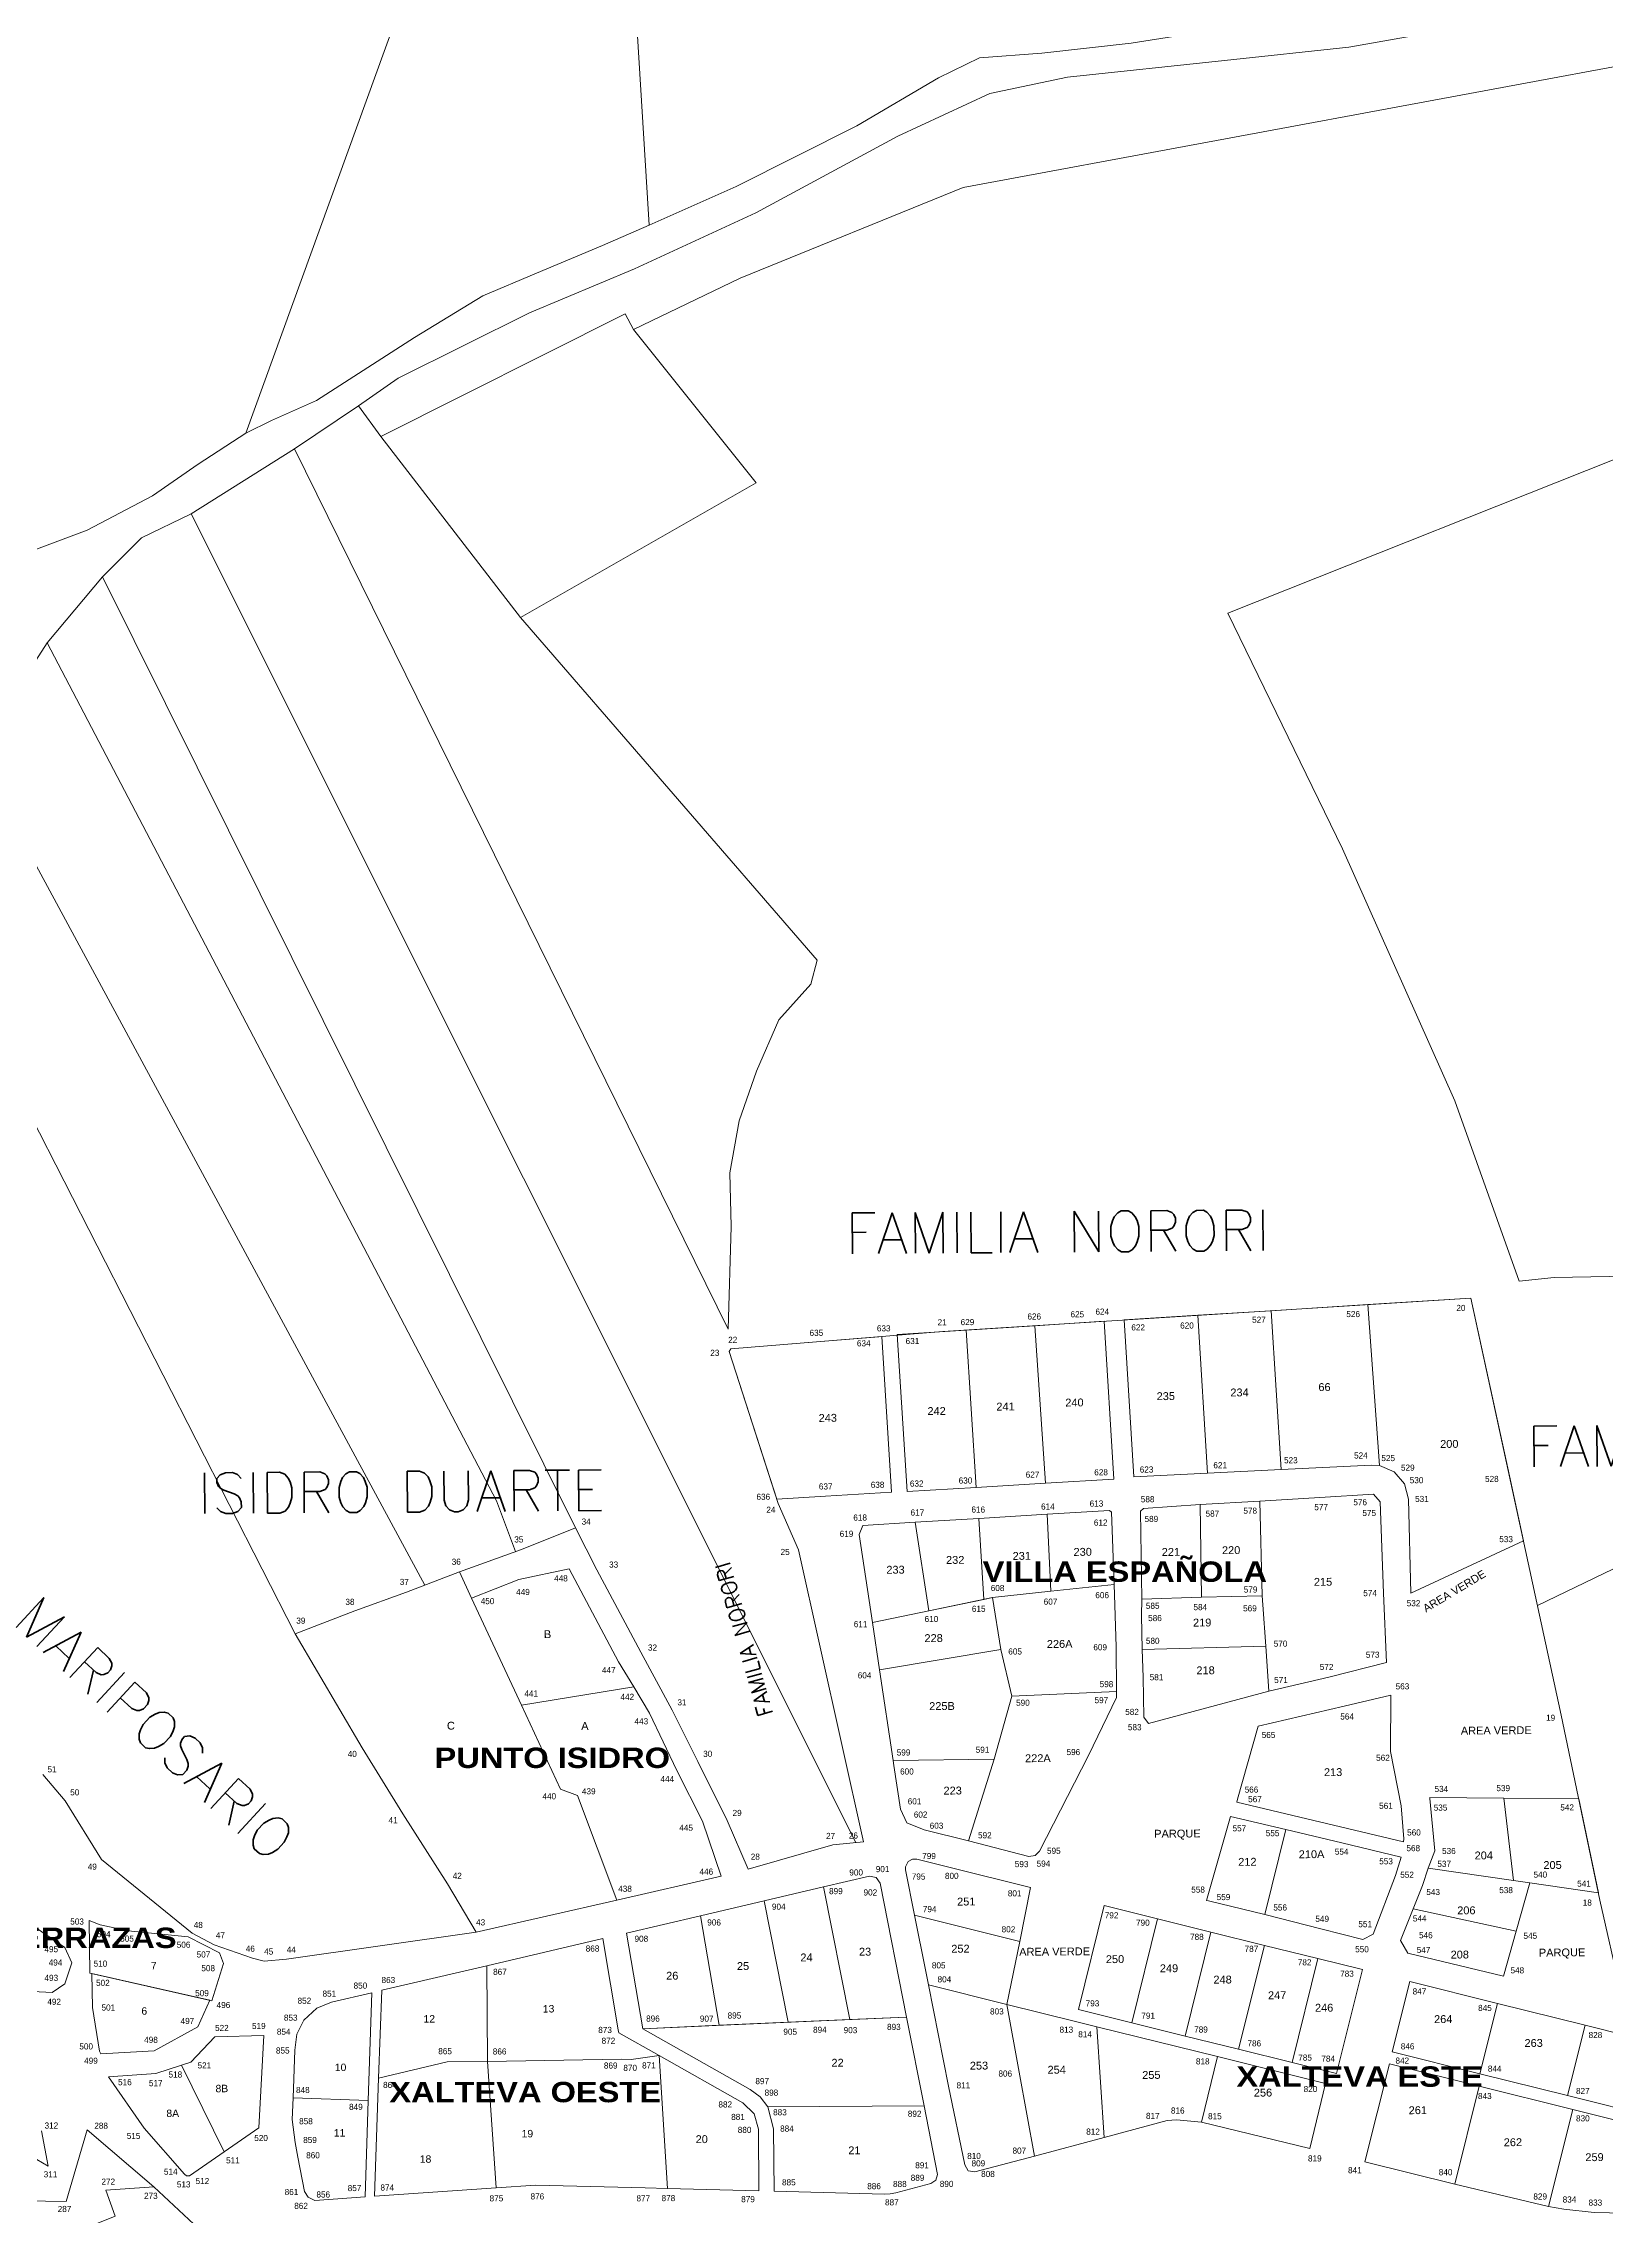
# Model space of a CAD drawing. Header units: millimetres. Extents: x 1956 to 636788, y 2654 to 1331964.
# Drawn here: x 634664 to 635175, y 1330289 to 1331000 of the extents above; entities that cross this region are included whole.
import ezdxf
from ezdxf.enums import TextEntityAlignment as Align

# ---------------------------------------------------------------- set-up
doc = ezdxf.new("R2010")
doc.units = ezdxf.units.MM
for name, color, linetype in [('2', 7, 'Continuous'), ('3', 7, 'Continuous'), ('textos_terrenos colindantes', 4, 'Continuous')]:
    doc.layers.add(name, color=color, linetype=linetype)
doc.layers.add('24. numeros lotes', color=10, linetype='Continuous', lineweight=0)
doc.layers.add('Pol-Lotes', color=7, linetype='Continuous', lineweight=20)
doc.layers.add('Rotulación Grande', color=7, linetype='Continuous', lineweight=13, transparency=0.45)
doc.styles.add('ARIAL', font='arial.ttf', dxfattribs={"width": 0.8, "height": 0.039688})
doc.styles.add('Grande', font='ariblk.ttf', dxfattribs={"height": 5})
doc.styles.get("Standard").update_dxf_attribs({"font": 'TCCM____.TTF'})
doc.styles.add('style1', font='romans.shx')

msp = doc.modelspace()

# ---------------------------------------------------------------- linework, layer by layer
at = {"color": 1, "lineweight": 0}
for points in [[(635179.318, 1330362.416), (635172.476, 1330392.736), (635159.864, 1330453.187), (635130.286, 1330589.609), (634957.665, 1330578.689), (634888.314, 1330572.991), (634887.834, 1330572.165), (634903.813, 1330522.49), (634910.459, 1330507.299), (634931.712, 1330411.777), (634921.667, 1330410.85), (634894.001, 1330402.905), (634887.101, 1330418.817), (634877.514, 1330438.092), (634869.115, 1330454.906), (634858.896, 1330473.812), (634844.591, 1330500.749), (634837.566, 1330514.466), (634819.867, 1330507.403), (634799.632, 1330500.074), (634782.267, 1330493.398), (634765.472, 1330487.363), (634745.86, 1330479.862), (634767.791, 1330442.589), (634781.126, 1330420.976), (634795.705, 1330398.038), (634805.092, 1330382.314), (634743.043, 1330373.449), (634735.813, 1330372.792), (634731.955, 1330373.723), (634719.418, 1330378.176), (634712.204, 1330381.918), (634682.574, 1330406.012), (634670.745, 1330425.232), (634663.388, 1330433.873)], [(634650.283, 1330314.444), (634665.144, 1330305.815), (634663.009, 1330317.31)]]:
    msp.add_lwpolyline(points, dxfattribs=at)
for points in [[(635142.926, 1330531.494), (635130.286, 1330589.609), (635096.557, 1330587.475), (635100.375, 1330534.849), (635105.166, 1330532.805), (635108.564, 1330528.858), (635109.872, 1330523.816), (635110.649, 1330493.17), (635147.503, 1330510.196)], [(635010.386, 1330582.024), (635002.208, 1330581.504), (634987.782, 1330580.567), (634991.203, 1330529.034), (635013.588, 1330530.34)], [(635040.995, 1330583.961), (635016.926, 1330582.438), (635020.099, 1330531.122), (635044.187, 1330532.327)], [(635065.016, 1330585.48), (635040.995, 1330583.961), (635044.187, 1330532.327), (635068.323, 1330533.535)], [(635068.323, 1330533.535), (635097.801, 1330535.01), (635100.375, 1330534.849), (635096.557, 1330587.475), (635065.016, 1330585.48)], [(634937.675, 1330577.075), (634936.739, 1330576.97), (634916.312, 1330575.291), (634888.314, 1330572.991), (634887.834, 1330572.165), (634903.343, 1330523.906), (634919.28, 1330524.836), (634940.926, 1330526.099)], [(634965.262, 1330579.105), (634942.712, 1330577.641), (634945.98, 1330526.394), (634968.539, 1330527.711), (634968.539, 1330527.711)], [(634987.782, 1330580.567), (634965.262, 1330579.105), (634968.539, 1330527.711), (634991.203, 1330529.034), (634991.203, 1330529.034)], [(635062.331, 1330489.346), (635063.25, 1330475.744), (635064.249, 1330461.027), (635083.814, 1330465.706), (635102.675, 1330470.461), (635101.771, 1330493.145), (635100.629, 1330522.93), (635098.467, 1330525.526), (635080.93, 1330524.439), (635061.248, 1330523.195), (635062.034, 1330492.272)], [(634971.078, 1330491.073), (634973.858, 1330491.647), (634992.927, 1330493.733), (634991.739, 1330518.899), (634969.47, 1330517.537)], [(635012.81, 1330519.574), (635012.097, 1330520.137), (634991.739, 1330518.899), (634992.927, 1330493.733), (635013.636, 1330495.999)], [(635022.666, 1330491.126), (635042.206, 1330491.832), (635041.802, 1330522.085), (635023.235, 1330520.814), (635022.328, 1330519.938)], [(635042.206, 1330491.832), (635062.034, 1330492.272), (635061.248, 1330523.195), (635041.802, 1330522.085)], [(634934.646, 1330483.547), (634953.049, 1330487.349), (634948.624, 1330516.279), (634931.505, 1330515.239), (634930.342, 1330512.288), (634934.646, 1330483.547)], [(634953.049, 1330487.349), (634971.078, 1330491.073), (634969.47, 1330517.537), (634948.624, 1330516.279)], [(634799.632, 1330500.074), (634782.267, 1330493.398), (634765.472, 1330487.363), (634745.86, 1330479.862), (634767.791, 1330442.589), (634781.126, 1330420.976), (634795.705, 1330398.038), (634805.092, 1330382.314), (634851.095, 1330392.783), (634838.262, 1330426.924), (634832.688, 1330429.067), (634819.895, 1330456.547), (634803.612, 1330491.523)], [(634819.895, 1330456.547), (634856.591, 1330462.47), (634851.661, 1330470.711), (634835.52, 1330501.025), (634819.083, 1330497.627), (634803.612, 1330491.523)], [(634973.858, 1330491.647), (634953.049, 1330487.349), (634934.646, 1330483.547), (634936.969, 1330468.046), (634976.586, 1330474.688)], [(635013.636, 1330495.999), (634992.927, 1330493.733), (634973.858, 1330491.647), (634976.586, 1330474.688), (634980.25, 1330459.395), (635014.437, 1330460.996), (635014.358, 1330475.619)], [(635062.331, 1330489.346), (635062.034, 1330492.272), (635042.206, 1330491.832), (635022.666, 1330491.126), (635022.595, 1330485.861), (635022.869, 1330474.748), (635063.25, 1330475.744)], [(635063.25, 1330475.744), (635022.869, 1330474.748), (635023.125, 1330465.665), (635023.361, 1330452.583), (635024.927, 1330450.548), (635064.249, 1330461.027)], [(634936.969, 1330468.046), (634941.416, 1330438.378), (634974.433, 1330438.879), (634980.25, 1330459.395), (634976.586, 1330474.688)], [(634851.095, 1330392.783), (634838.262, 1330426.924), (634832.688, 1330429.067), (634819.895, 1330456.547), (634856.591, 1330462.47), (634861.732, 1330453.876), (634870.681, 1330435.139), (634879.094, 1330418.539), (634885.223, 1330400.55)], [(634980.25, 1330459.395), (634974.433, 1330438.879), (634966.042, 1330412.098), (634985.788, 1330407.071), (634987.833, 1330407.328), (634989.263, 1330408.758), (635005.328, 1330440.037), (635014.482, 1330458.979), (635014.437, 1330460.996)], [(635108.409, 1330412.744), (635107.481, 1330423.558), (635103.972, 1330441.308), (635104.135, 1330459.807), (635088.909, 1330456.223), (635060.808, 1330449.608), (635053.997, 1330425.735), (635053.734, 1330424.811), (635108.275, 1330411.848)], [(634974.433, 1330438.879), (634941.416, 1330438.378), (634941.685, 1330436.722), (634943.779, 1330422.535), (634945.885, 1330418.029), (634951.578, 1330415.73), (634966.042, 1330412.098)], [(635116.858, 1330426.258), (635116.92, 1330425.963), (635118.469, 1330408.893), (635116.302, 1330403.203), (635144.277, 1330399.149), (635141.119, 1330426.05)], [(635141.119, 1330426.05), (635144.277, 1330399.149), (635149.622, 1330398.36), (635171.974, 1330395.135), (635165.569, 1330425.84)], [(635069.81, 1330415.795), (635051.666, 1330420.107), (635043.818, 1330392.664), (635044.497, 1330392.496), (635062.887, 1330388.069)], [(635081.25, 1330383.316), (635095.023, 1330379.876), (635098.368, 1330381.58), (635105.663, 1330400.778), (635107.526, 1330406.831), (635088.161, 1330411.433), (635069.81, 1330415.795), (635062.887, 1330388.069)], [(634948.436, 1330387.786), (634945.499, 1330402.653), (634945.464, 1330403.598), (634946.372, 1330405.406), (634947.749, 1330406.153), (634949.164, 1330406.146), (634960.5, 1330403.335), (634986.359, 1330396.922), (634982.792, 1330379.266)], [(634918.683, 1330397.053), (634933.68, 1330400.557), (634935.889, 1330400.135), (634937.185, 1330398.296), (634945.834, 1330354.513), (634927.225, 1330353.695)], [(635116.302, 1330403.203), (635114.52, 1330397.501), (635111.467, 1330389.916), (635145.135, 1330382.571), (635149.622, 1330398.36), (635144.277, 1330399.149)], [(634648.301, 1330392.454), (634636.451, 1330372.927), (634660.182, 1330362.892), (634666.436, 1330362.501), (634670.612, 1330365.412), (634672.947, 1330372.215), (634670.588, 1330377.243)], [(634907.123, 1330352.811), (634899.299, 1330392.523), (634878.393, 1330387.638), (634884.515, 1330351.817)], [(634927.225, 1330353.695), (634918.683, 1330397.053), (634899.299, 1330392.523), (634907.123, 1330352.811)], [(635010.389, 1330390.961), (635001.964, 1330356.99), (635019.435, 1330352.657), (635027.86, 1330386.628)], [(634678.54, 1330386.058), (634682.186, 1330384.67), (634691.284, 1330382.734), (634710.924, 1330380.747), (634721.151, 1330375.55), (634722.526, 1330372.086), (634718.69, 1330359.842), (634678.816, 1330368.867)], [(634884.515, 1330351.817), (634878.393, 1330387.638), (634854.254, 1330381.997), (634859.599, 1330350.721)], [(634978.629, 1330358.656), (634952.932, 1330365.029), (634952.075, 1330369.364), (634948.436, 1330387.786), (634982.792, 1330379.266)], [(635027.86, 1330386.628), (635019.435, 1330352.657), (635036.906, 1330348.325), (635045.33, 1330382.296)], [(635111.467, 1330389.916), (635107.297, 1330379.551), (635109.713, 1330375.43), (635140.973, 1330367.927), (635145.135, 1330382.571)], [(634846.45, 1330380.173), (634808.527, 1330371.313), (634808.764, 1330339.94), (634852.5, 1330340.798), (634855.781, 1330340.672), (634864.958, 1330341.924), (634851.709, 1330349.399), (634851.543, 1330350.367)], [(635045.33, 1330382.296), (635062.801, 1330377.963), (635054.377, 1330343.992), (635036.906, 1330348.325)], [(635054.377, 1330343.992), (635062.801, 1330377.963), (635080.272, 1330373.63), (635071.847, 1330339.659)], [(634774.253, 1330363.295), (634773.106, 1330334.586), (634795.561, 1330339.921), (634808.764, 1330339.94), (634808.527, 1330371.313)], [(635080.272, 1330373.63), (635094.831, 1330370.022), (635086.406, 1330336.049), (635071.847, 1330339.659)], [(634718.026, 1330359.992), (634714.087, 1330351.377), (634699.865, 1330343.478), (634682.381, 1330342.444), (634681.935, 1330343.403), (634679.669, 1330357.605), (634679.486, 1330368.715)], [(634745.204, 1330328.093), (634769.763, 1330327.232), (634770.933, 1330362.482), (634757.751, 1330359.398), (634752.971, 1330357.389), (634748.78, 1330353.468), (634746.494, 1330348.948), (634745.751, 1330343.694)], [(634982.664, 1330336.527), (634987.67, 1330309.07), (634968.068, 1330303.894), (634965.892, 1330304.294), (634964.867, 1330306.158), (634959.468, 1330331.946), (634952.932, 1330365.029), (634978.629, 1330358.656)], [(635104.608, 1330343.13), (635110.355, 1330366.147), (635138.986, 1330358.998), (635133.239, 1330335.982)], [(635010.404, 1330315.114), (634987.67, 1330309.07), (634982.664, 1330336.527), (634978.629, 1330358.656), (635001.001, 1330353.108), (635007.99, 1330351.374)], [(635133.239, 1330335.982), (635138.986, 1330358.998), (635167.617, 1330351.848), (635161.87, 1330328.833)], [(634735.644, 1330348.53), (634734.051, 1330318.307), (634722.706, 1330310.462), (634708.753, 1330338.817), (634711.78, 1330339.82), (634719.613, 1330348.1)], [(634900.438, 1330325.125), (634951.564, 1330325.51), (634945.834, 1330354.513), (634917.896, 1330353.285), (634888.355, 1330351.986), (634859.599, 1330350.721), (634894.71, 1330330.879), (634897.971, 1330328.397)], [(635042.23, 1330320.189), (635034.095, 1330320.889), (635030.999, 1330320.696), (635010.404, 1330315.114), (635007.99, 1330351.374), (635047.45, 1330341.589)], [(635161.87, 1330328.833), (635167.617, 1330351.848), (635196.248, 1330344.699), (635190.501, 1330321.684)], [(634808.764, 1330339.94), (634811.661, 1330298.704), (634824.614, 1330299.605), (634860.376, 1330298.68), (634867.648, 1330298.492), (634864.958, 1330341.924), (634855.781, 1330340.672), (634852.5, 1330340.798)], [(634867.648, 1330298.492), (634897.491, 1330297.72), (634897.339, 1330317.89), (634895.956, 1330322.89), (634892.253, 1330326.524), (634864.958, 1330341.924)], [(635077.629, 1330311.549), (635042.23, 1330320.189), (635047.45, 1330341.589), (635082.82, 1330332.817)], [(634722.706, 1330310.462), (634711.362, 1330302.616), (634710.386, 1330302.582), (634709.717, 1330303.166), (634696.547, 1330318.235), (634684.839, 1330334.983), (634700.355, 1330336.034), (634708.753, 1330338.817)], [(634773.106, 1330334.586), (634771.867, 1330295.936), (634811.661, 1330298.704), (634808.764, 1330339.94), (634795.561, 1330339.921)], [(635125.026, 1330299.918), (635095.625, 1330307.157), (635103.639, 1330339.25), (635133.015, 1330331.915)], [(634752.36, 1330294.578), (634768.763, 1330295.719), (634769.763, 1330327.232), (634745.204, 1330328.093), (634744.954, 1330320.979), (634745.903, 1330313.48), (634746.793, 1330308.75), (634748.911, 1330297.49), (634750.17, 1330295.611)], [(635125.026, 1330299.918), (635133.015, 1330331.915), (635163.627, 1330324.272), (635155.713, 1330292.575)], [(634900.438, 1330325.125), (634902.339, 1330317.928), (634902.492, 1330297.591), (634938.545, 1330296.658), (634940.459, 1330296.744), (634942.341, 1330297.101), (634953.719, 1330300.105), (634955.354, 1330301.19), (634955.953, 1330303.028), (634951.564, 1330325.51)], [(635155.713, 1330292.575), (635163.627, 1330324.272), (635187.593, 1330318.288), (635180.619, 1330290.356), (635170.624, 1330290.669), (635160.682, 1330291.746)], [(634625.542, 1330299.034), (634610.399, 1330302.781), (634594.1, 1330305.773), (634595.881, 1330313.668), (634644.116, 1330299.56), (634657.576, 1330294.444), (634670.999, 1330294.193), (634677.906, 1330317.64), (634699.712, 1330298.981), (634684.062, 1330297.933), (634687.035, 1330289.38), (634674.602, 1330284.422), (634681.373, 1330267.38), (634687.846, 1330259.947), (634665.29, 1330265.61), (634654.744, 1330265.524), (634645.297, 1330260.607), (634643.296, 1330259.207), (634621.547, 1330267.705)], [(634681.373, 1330267.38), (634674.602, 1330284.422), (634687.035, 1330289.38), (634684.062, 1330297.933), (634699.712, 1330298.981), (634712.729, 1330286.766), (634720.259, 1330284.41), (634737.743, 1330283.664), (634739.727, 1330250.295), (634738.286, 1330249.179), (634715.371, 1330253.967), (634687.846, 1330259.947)]]:
    msp.add_lwpolyline(points, close=True, dxfattribs=at)
at = {"layer": '2', "color": 1, "lineweight": 0}
for p, q in [((634729.738, 1330872.43), (634831.404, 1331152.905)), ((634848.928, 1331147.291), (634861.666, 1330940.379)), ((634773.942, 1330871.357), (634853.759, 1330911.414)), ((634853.759, 1330911.414), (634856.548, 1330906.327)), ((634766.585, 1330881.278), (634745.738, 1330867.326)), ((634773.942, 1330871.357), (634766.585, 1330881.278)), ((634745.738, 1330867.326), (634711.927, 1330846.018)), ((634887.452, 1330579.424), (634745.738, 1330867.326)), ((634819.61, 1330812.077), (634773.942, 1330871.357)), ((634929.194, 1330411.618), (634711.927, 1330846.018)), ((634682.943, 1330825.467), (634664.882, 1330803.887)), ((634837.566, 1330514.466), (634682.943, 1330825.467)), ((634916.542, 1330700.119), (634819.61, 1330812.077)), ((634664.882, 1330803.887), (634641.47, 1330767.57)), ((634641.47, 1330767.57), (634788.342, 1330495.734)), ((634616.029, 1330734.305), (634745.86, 1330479.862))]:
    msp.add_line(p, q, dxfattribs=at)
for points in [[(634861.666, 1330940.379), (634890.134, 1330953.052), (634929.534, 1330972.827), (634956.226, 1330988.552), (634969.699, 1330995.143), (634990.025, 1330996.643), (635019.244, 1330999.91), (635051.006, 1331004.953), (635089.628, 1331009.733), (635117.067, 1331010.969), (635140.442, 1331012.718), (635176.526, 1331019.281), (635199.394, 1331021.794), (635208.031, 1331021.274)], [(635287.782, 1330998.806), (635271.525, 1331001.877), (635234.947, 1331008.023), (635214.88, 1331011.353), (635179.821, 1331012.414), (635137.388, 1331006.876), (635090.378, 1330998.548), (635049.724, 1330994.279), (634998.4, 1330988.753), (634972.989, 1330983.447), (634942.995, 1330969.506), (634896.476, 1330944.402), (634856.824, 1330926.152), (634822.51, 1330911.708), (634779.552, 1330890.412), (634766.585, 1330881.278)], [(634856.548, 1330906.327), (634891.372, 1330923.058), (634964.318, 1330952.703), (635203.941, 1330997.133), (635220.961, 1330995.587), (635245.348, 1330992.76), (635267.192, 1330988.411), (635279.129, 1330984.837)], [(634738.126, 1330876.486), (634752.868, 1330883.075), (634784.901, 1330903.622), (634807.273, 1330917.319), (634824.811, 1330924.668), (634846.415, 1330933.79), (634861.666, 1330940.379)], [(634819.61, 1330812.077), (634896.637, 1330856.205), (634856.548, 1330906.327)], [(634418.489, 1330843.85), (634438.553, 1330836.962), (634473.599, 1330825.48), (634508.398, 1330819.082), (634541.676, 1330815.481), (634558.7, 1330817.239), (634586.392, 1330817.712), (634611.293, 1330820.221), (634633.654, 1330824.005), (634651.699, 1330830.845), (634677.878, 1330840.724), (634699.231, 1330851.881), (634714.231, 1330862.283), (634729.738, 1330872.43), (634738.126, 1330876.486)], [(634711.927, 1330846.018), (634695.659, 1330838.16), (634682.943, 1330825.467)], [(635050.803, 1330813.562), (635088.322, 1330736.501), (635125.073, 1330654.102), (635146.098, 1330595.108)], [(634664.882, 1330803.887), (634811.683, 1330523.349), (634817.944, 1330506.707)], [(634887.452, 1330579.424), (634888.503, 1330612.973), (634888.014, 1330630.511), (634891.081, 1330647.537), (634896.687, 1330663.797), (634904.073, 1330680.563), (634914.501, 1330692.242), (634916.542, 1330700.119)], [(635305.95, 1330643.96), (635283.322, 1330627.721), (635264.766, 1330617.324), (635244.689, 1330610.233), (635216.988, 1330602.389), (635187.511, 1330596.834), (635157.532, 1330596.364), (635146.098, 1330595.108)], [(635432.451, 1330624.228), (635367.382, 1330596.097), (635321.122, 1330576.331), (635268.506, 1330551.49), (635228.852, 1330530.444), (635186.144, 1330505.589), (635152.081, 1330489.083)]]:
    msp.add_lwpolyline(points, dxfattribs=at)
at = {"layer": '3', "color": 1, "lineweight": 0}
msp.add_line((635050.803, 1330813.562), (635187.798, 1330868.034), dxfattribs=at)

# ---------------------------------------------------------------- texts
at = {"layer": '24. numeros lotes', "color": 1, "lineweight": 0, "style": 'ARIAL'}
for s, height, rotation, p in [('66', 2.5712, 0.431669, (635082.44, 1330560.505, 138.978)), ('242', 2.5712, 0.431669, (634955.626, 1330552.676, 138.978)), ('241', 2.5712, 0.431669, (634978.161, 1330554.139, 138.978)), ('240', 2.5712, 0.431669, (635000.685, 1330555.454, 138.978)), ('235', 2.5712, 0.431669, (635030.547, 1330557.541, 138.978)), ('234', 2.5712, 0.431669, (635054.659, 1330558.748, 138.978)), ('243', 2.5712, 0.431669, (634920.048, 1330550.438, 138.978)), ('200', 2.5712, 0.431669, (635123.246, 1330541.915, 138.978)), ('232', 2.5712, 0.431669, (634961.707, 1330503.992, 141.652)), ('231', 2.5712, 0.431669, (634983.466, 1330505.314, 141.652)), ('230', 2.5712, 0.431669, (635003.385, 1330506.625, 141.652)), ('221', 2.5712, 0.431669, (635032.234, 1330506.605, 138.228)), ('220', 2.5712, 0.431669, (635051.918, 1330507.178, 138.228)), ('233', 2.5712, 0.431669, (634942.184, 1330500.782, 141.652)), ('215', 2.5712, 0.431669, (635081.961, 1330496.828, 136.296)), ('AREA VERDE', 2.5712, 30.998364, (635124.875, 1330493.818)), ('219', 2.5712, 0.431669, (635042.451, 1330483.51, 138.228)), ('B', 2.571, 0.431669, (634828.429, 1330479.703)), ('228', 2.5712, 0.431669, (634954.651, 1330478.424)), ('226A', 2.5712, 0.431669, (634995.853, 1330476.521, 140.898)), ('218', 2.5712, 0.431669, (635043.559, 1330467.887, 138.228)), ('225B', 2.5712, 0.431669, (634957.385, 1330456.208, 140.898)), ('C', 2.571, 0.431669, (634796.824, 1330449.789)), ('A', 2.571, 0.431669, (634840.63, 1330449.704)), ('AREA VERDE', 2.5712, 0.431669, (635138.591, 1330448.249, 140.194)), ('222A', 2.5712, 0.431669, (634988.733, 1330439.16)), ('213', 2.5712, 0.431669, (635085.257, 1330434.607, 139.587)), ('223', 2.5712, 0.431669, (634960.868, 1330428.576, 140.898)), ('PARQUE', 2.5712, 0.431669, (635034.347, 1330414.508, 139.544)), ('212', 2.5712, 0.431669, (635057.227, 1330405.281)), ('210A', 2.5712, 0.431669, (635078.209, 1330407.769, 139.736)), ('204', 2.5712, 0.431669, (635134.512, 1330407.371, 140.194)), ('205', 2.5712, 0.431669, (635157.006, 1330404.237, 140.194)), ('251', 2.5712, 0.431669, (634965.319, 1330392.288)), ('206', 2.5712, 0.431669, (635128.82, 1330389.408, 140.194)), ('23', 2.5712, 0.431669, (634932.232, 1330375.889)), ('252', 2.5712, 0.431669, (634963.42, 1330376.868)), ('AREA VERDE', 2.5712, 0.431669, (634994.203, 1330375.935, 139.544)), ('208', 2.5712, 0.431669, (635126.665, 1330374.947, 140.194)), ('PARQUE', 2.5712, 0.431669, (635160.114, 1330375.632, 140.194)), ('7', 2.431, 0.431669, (634699.698, 1330371.331)), ('26', 2.5712, 0.431669, (634869.19, 1330368.043)), ('25', 2.5712, 0.431669, (634892.332, 1330371.197)), ('24', 2.5712, 0.431669, (634913.082, 1330374.02)), ('250', 2.5712, 0.431669, (635013.951, 1330373.453)), ('249', 2.5712, 0.431669, (635031.597, 1330370.471)), ('248', 2.5712, 0.431669, (635049.121, 1330366.769)), ('247', 2.5712, 0.431669, (635066.965, 1330361.657)), ('6', 2.431, 0.431669, (634696.584, 1330356.504)), ('12', 2.4315, 0.431669, (634789.753, 1330353.936, -155)), ('13', 2.4315, 0.431669, (634828.768, 1330357.231, -155)), ('246', 2.5712, 0.431669, (635082.315, 1330357.573)), ('264', 2.5712, 0.431669, (635121.262, 1330353.853)), ('22', 2.5712, 0.431669, (634923.244, 1330339.587)), ('263', 2.5712, 0.431669, (635150.817, 1330346.043)), ('10', 2.4315, 0.431669, (634760.757, 1330338.078)), ('253', 2.5712, 0.431669, (634969.481, 1330338.635)), ('254', 2.5712, 0.431669, (634994.884, 1330337.306)), ('255', 2.5712, 0.431669, (635025.837, 1330335.598)), ('8B', 2.4315, 0.431669, (634721.945, 1330331.153)), ('256', 2.5712, 0.431669, (635062.332, 1330329.814)), ('8A', 2.4315, 0.431669, (634705.876, 1330323.048)), ('261', 2.5712, 0.431669, (635112.959, 1330324.069)), ('11', 2.4315, 0.431669, (634760.419, 1330316.669)), ('19', 2.4315, 0.431669, (634821.828, 1330316.404)), ('20', 2.5712, 0.431669, (634878.83, 1330314.596)), ('21', 2.5712, 0.431669, (634928.739, 1330310.957)), ('262', 2.5712, 0.431669, (635144.042, 1330313.6)), ('18', 2.4315, 0.431669, (634788.538, 1330308.09, -155)), ('259', 2.5712, 0.431669, (635170.719, 1330308.71))]:
    msp.add_text(s, height=height, rotation=rotation, dxfattribs=at).set_placement(p, align=Align.MIDDLE_CENTER)
at = {"layer": 'Pol-Lotes', "color": 1, "lineweight": 0}
for s, p in [('21', (634955.936, 1330581.675)), ('20', (635125.555, 1330586.371)), ('22', (634887.482, 1330575.948)), ('628', (635007.161, 1330532.64)), ('523', (635069.214, 1330536.585)), ('525', (635101.03, 1330537.296)), ('638', (634934.086, 1330528.566)), ('530', (635110.3, 1330530.067)), ('528', (635134.923, 1330530.464)), ('575', (635094.822, 1330519.335)), ('531', (635112.058, 1330523.924)), ('34', (634839.561, 1330516.517)), ('612', (635007.037, 1330516.198)), ('533', (635139.578, 1330510.796)), ('36', (634797.097, 1330503.399)), ('38', (634762.339, 1330490.275)), ('609', (635006.871, 1330475.432)), ('573', (635095.961, 1330472.992)), ('604', (634929.839, 1330466.248)), ('581', (635025.289, 1330465.634)), ('590', (634981.611, 1330457.3)), ('597', (635007.264, 1330458.142)), ('443', (634856.857, 1330451.244)), ('599', (634942.593, 1330441.035)), ('591', (634968.408, 1330441.917)), ('596', (634998.105, 1330441.168)), ('439', (634839.671, 1330428.344)), ('561', (635100.307, 1330423.604)), ('535', (635118.134, 1330423.006)), ('445', (634871.503, 1330416.434)), ('27', (634919.481, 1330413.749)), ('560', (635109.462, 1330414.887)), ('595', (634991.711, 1330408.894)), ('553', (635100.346, 1330405.464)), ('536', (635120.871, 1330408.814)), ('446', (634878.113, 1330402.085)), ('900', (634927.088, 1330401.808)), ('901', (634935.739, 1330402.903)), ('552', (635107.205, 1330401.065)), ('541', (635165.06, 1330398.169)), ('899', (634920.457, 1330395.702)), ('801', (634978.913, 1330394.981)), ('543', (635115.735, 1330395.414)), ('790', (635020.83, 1330385.381)), ('549', (635079.452, 1330386.639)), ('551', (635093.507, 1330384.9)), ('495', (634663.947, 1330376.721)), ('507', (634713.701, 1330374.996)), ('494', (634665.326, 1330372.349)), ('508', (634715.241, 1330370.512)), ('783', (635087.553, 1330368.705)), ('493', (634663.954, 1330367.342)), ('863', (634774.143, 1330366.632)), ('497', (634708.452, 1330353.251)), ('814', (635001.937, 1330348.895)), ('866', (634810.529, 1330343.275)), ('818', (635040.404, 1330340.035)), ('871', (634859.334, 1330338.707)), ('848', (634746.191, 1330330.676)), ('898', (634899.382, 1330329.814)), ('820', (635075.625, 1330330.989)), ('843', (635132.622, 1330328.703)), ('312', (634663.977, 1330319.06)), ('881', (634888.46, 1330321.863)), ('884', (634904.469, 1330318.058)), ('520', (634732.534, 1330314.979)), ('880', (634890.615, 1330317.627)), ('891', (634948.641, 1330306.072)), ('807', (634980.44, 1330310.856)), ('857', (634763.085, 1330298.612)), ('890', (634956.669, 1330299.968)), ('856', (634752.865, 1330296.514)), ('875', (634809.484, 1330295.262)), ('878', (634865.698, 1330295.337))]:
    msp.add_text(s, height=2, dxfattribs=at).set_placement(p, align=Align.MIDDLE_LEFT)
for s, p in [('629', (634967.944, 1330581.754)), ('626', (634989.784, 1330583.584)), ('527', (635063.237, 1330582.531)), ('631', (634949.959, 1330575.56)), ('622', (635023.754, 1330580.02)), ('620', (635039.711, 1330580.635)), ('617', (634951.572, 1330519.494)), ('616', (634971.478, 1330520.462)), ('614', (634994.235, 1330521.437)), ('589', (635028.07, 1330517.393)), ('587', (635048.023, 1330519.139)), ('578', (635060.388, 1330520.084)), ('35', (634820.525, 1330510.691)), ('619', (634928.396, 1330512.532)), ('37', (634783.085, 1330496.79)), ('450', (634811.03, 1330490.521)), ('608', (634977.787, 1330494.805)), ('585', (635028.505, 1330488.992)), ('579', (635060.5, 1330494.309)), ('574', (635099.571, 1330493.135)), ('611', (634933.009, 1330482.981)), ('586', (635029.249, 1330484.98)), ('569', (635060.294, 1330488.161)), ('580', (635028.516, 1330477.537)), ('570', (635070.304, 1330476.623)), ('441', (634825.314, 1330460.306)), ('582', (635021.754, 1330454.292)), ('562', (635103.785, 1330439.317)), ('600', (634948.146, 1330434.821)), ('601', (634950.642, 1330425.052)), ('566', (635060.803, 1330428.893)), ('438', (634855.992, 1330396.478)), ('795', (634951.97, 1330400.459)), ('794', (634955.589, 1330389.815)), ('46', (634732.738, 1330376.89)), ('45', (634738.749, 1330375.966)), ('44', (634746.116, 1330376.553)), ('546', (635117.804, 1330381.282)), ('805', (634958.538, 1330371.428)), ('782', (635078.178, 1330372.417)), ('501', (634687.064, 1330357.634)), ('853', (634746.693, 1330354.322)), ('896', (634865.119, 1330354.024)), ('854', (634744.384, 1330349.737)), ('873', (634849.468, 1330350.314)), ('500', (634679.814, 1330344.931)), ('855', (634744.082, 1330343.592)), ('786', (635061.725, 1330345.93)), ('516', (634692.47, 1330333.237)), ('806', (634980.308, 1330336.052)), ('811', (634966.621, 1330332.209)), ('858', (634751.667, 1330320.468)), ('815', (635048.834, 1330322.105)), ('859', (634753.005, 1330314.327)), ('812', (635009.002, 1330317.071)), ('511', (634727.79, 1330307.671)), ('860', (634753.972, 1330309.329)), ('810', (634970.084, 1330309.106)), ('272', (634687.04, 1330300.706)), ('861', (634746.941, 1330297.322)), ('840', (635124.262, 1330303.795))]:
    msp.add_text(s, height=2, dxfattribs=at).set_placement(p, align=Align.MIDDLE_RIGHT)
for s, p in [('625', (635001.631, 1330582.711)), ('524', (635094.345, 1330536.539)), ('637', (634919.365, 1330526.418)), ('613', (635007.884, 1330520.824)), ('577', (635081.34, 1330519.642)), ('25', (634906.096, 1330504.994)), ('449', (634820.385, 1330491.906)), ('607', (634992.873, 1330488.75)), ('584', (635041.838, 1330486.951)), ('19', (635156.372, 1330450.782)), ('799', (634953.153, 1330405.576)), ('800', (634960.579, 1330399.079)), ('506', (634709.424, 1330376.58)), ('851', (634757.085, 1330360.586)), ('813', (634998.044, 1330348.803)), ('865', (634794.924, 1330341.759)), ('869', (634849.079, 1330337.067)), ('288', (634682.472, 1330317.398)), ('817', (635026.305, 1330320.605)), ('816', (635034.465, 1330322.358)), ('273', (634698.73, 1330294.476)), ('876', (634825.102, 1330294.287)), ('877', (634859.729, 1330293.658))]:
    msp.add_text(s, height=2, dxfattribs=at).set_placement(p, align=Align.BOTTOM_CENTER)
for s, p in [('624', (635007.551, 1330583.571)), ('526', (635089.58, 1330582.778)), ('633', (634936.104, 1330578.106)), ('529', (635107.443, 1330532.568)), ('576', (635091.867, 1330521.249)), ('448', (634830.573, 1330496.358)), ('606', (635007.514, 1330490.881)), ('615', (634967.156, 1330486.402)), ('605', (634979.059, 1330472.461)), ('598', (635008.931, 1330461.784)), ('563', (635105.697, 1330461.056)), ('442', (634852.268, 1330457.609)), ('31', (634870.889, 1330455.829)), ('30', (634879.304, 1330438.984)), ('50', (634672.363, 1330426.408)), ('534', (635118.416, 1330427.512)), ('539', (635138.639, 1330427.786)), ('29', (634888.914, 1330419.661)), ('542', (635159.542, 1330421.459)), ('42', (634797.408, 1330399.087)), ('902', (634931.733, 1330393.662)), ('792', (635010.606, 1330386.174)), ('868', (634840.912, 1330375.327)), ('867', (634810.628, 1330367.722)), ('850', (634765.008, 1330363.213)), ('893', (634939.422, 1330349.703)), ('518', (634704.505, 1330334.151)), ('897', (634896.38, 1330331.979)), ('882', (634884.29, 1330324.358)), ('883', (634902.172, 1330321.795)), ('892', (634946.21, 1330321.313))]:
    msp.add_text(s, height=2, dxfattribs=at).set_placement(p, align=Align.BOTTOM_LEFT)
for s, p in [('635', (634916.314, 1330579.244)), ('634', (634931.799, 1330575.815)), ('23', (634883.126, 1330572.702)), ('24', (634901.435, 1330521.385)), ('39', (634747.77, 1330485.13)), ('610', (634953.933, 1330485.675)), ('572', (635083.128, 1330469.983)), ('583', (635020.4, 1330450.301)), ('564', (635089.837, 1330453.794)), ('603', (634955.595, 1330418.096)), ('593', (634983.424, 1330405.537)), ('554', (635088.044, 1330409.612)), ('540', (635153.016, 1330402.103)), ('559', (635049.416, 1330394.753)), ('18', (635168.368, 1330392.946)), ('504', (634683.319, 1330382.621)), ('505', (634690.939, 1330381.182)), ('550', (635094.706, 1330377.702)), ('492', (634667.11, 1330360.525)), ('895', (634889.516, 1330356.03)), ('498', (634698.778, 1330348.084)), ('894', (634917.458, 1330351.37)), ('517', (634700.323, 1330333.912)), ('870', (634855.436, 1330338.91)), ('513', (634709.464, 1330300.817)), ('512', (634715.577, 1330301.913)), ('886', (634935.176, 1330300.24)), ('888', (634943.612, 1330300.949)), ('808', (634972.409, 1330304.224)), ('887', (634940.992, 1330294.953)), ('834', (635162.537, 1330295.875)), ('833', (635170.997, 1330294.852))]:
    msp.add_text(s, height=2, dxfattribs=at).set_placement(p, align=Align.TOP_CENTER)
for s, p in [('627', (634989.222, 1330532.88)), ('623', (635026.497, 1330534.549)), ('621', (635050.57, 1330535.959)), ('636', (634901.195, 1330525.64)), ('632', (634951.355, 1330529.956)), ('630', (634967.296, 1330530.955)), ('33', (634851.521, 1330503.462)), ('532', (635113.774, 1330490.833)), ('32', (634864.234, 1330476.336)), ('447', (634850.678, 1330468.969)), ('571', (635070.45, 1330465.717)), ('40', (634766.078, 1330441.557)), ('51', (634667.909, 1330436.526)), ('444', (634869.798, 1330433.345)), ('440', (634831.226, 1330427.702)), ('567', (635061.939, 1330426.782)), ('41', (634779.431, 1330419.915)), ('602', (634952.634, 1330421.73)), ('592', (634973.621, 1330414.962)), ('49', (634681.07, 1330404.693)), ('28', (634897.841, 1330407.962)), ('537', (635123.803, 1330405.61)), ('558', (635043.342, 1330397.2)), ('556', (635070.183, 1330391.355)), ('48', (634715.718, 1330385.637)), ('544', (635115.788, 1330387.771)), ('47', (634722.957, 1330382.272)), ('547', (635117.049, 1330377.465)), ('510', (634684.479, 1330373.008)), ('804', (634960.396, 1330367.86)), ('907', (634882.688, 1330355.016)), ('793', (635008.816, 1330360.007)), ('791', (635027.021, 1330355.978)), ('872', (634850.558, 1330347.763)), ('905', (634909.986, 1330350.737)), ('903', (634929.688, 1330351.258)), ('789', (635044.287, 1330351.444)), ('499', (634681.379, 1330341.249)), ('785', (635078.322, 1330342.266)), ('864', (634779.115, 1330333.33)), ('515', (634695.314, 1330316.66)), ('514', (634707.461, 1330304.975)), ('809', (634971.51, 1330307.696)), ('841', (635094.592, 1330305.444)), ('874', (634778.254, 1330299.788)), ('885', (634909.546, 1330301.492)), ('862', (634750.072, 1330293.798))]:
    msp.add_text(s, height=2, dxfattribs=at).set_placement(p, align=Align.TOP_RIGHT)
for s, p in [('618', (634932.852, 1330516.241)), ('588', (635026.858, 1330522.238)), ('565', (635066.385, 1330445.155)), ('26', (634929.91, 1330412.27)), ('557', (635056.841, 1330414.658)), ('555', (635067.704, 1330413.058)), ('503', (634676.84, 1330384.154)), ('43', (634808.028, 1330383.882)), ('788', (635042.947, 1330379.154)), ('787', (635060.782, 1330375.228)), ('502', (634685.278, 1330364.114)), ('509', (634717.682, 1330360.737)), ('847', (635115.718, 1330361.309)), ('852', (634751.155, 1330358.255)), ('803', (634977.555, 1330354.776)), ('845', (635137.13, 1330355.905)), ('522', (634724.179, 1330349.353)), ('519', (634736.257, 1330350.008)), ('828', (635173.251, 1330347.055)), ('842', (635110.101, 1330338.68)), ('846', (635111.843, 1330343.353)), ('844', (635140.305, 1330336.045)), ('827', (635169.129, 1330328.75)), ('830', (635169.132, 1330319.808)), ('819', (635081.507, 1330306.704)), ('829', (635155.192, 1330294.257))]:
    msp.add_text(s, height=2, dxfattribs=at).set_placement(p, align=Align.BOTTOM_RIGHT)
for s, p in [('594', (634988.32, 1330405.698)), ('568', (635109.232, 1330410.751)), ('904', (634901.788, 1330391.613)), ('538', (635139.565, 1330397.038)), ('906', (634880.643, 1330386.458)), ('802', (634976.886, 1330384.216)), ('908', (634856.859, 1330381.121)), ('545', (635147.493, 1330382.093)), ('548', (635143.255, 1330370.795)), ('496', (634720.23, 1330359.463)), ('784', (635081.416, 1330341.922)), ('521', (634713.999, 1330339.72)), ('849', (634763.538, 1330326.163)), ('311', (634663.7, 1330304.111)), ('889', (634947.165, 1330302.978)), ('287', (634668.27, 1330292.771)), ('879', (634891.734, 1330295.971))]:
    msp.add_text(s, height=2, dxfattribs=at).set_placement(p, align=Align.TOP_LEFT)
at = {"layer": 'Rotulación Grande', "color": 1, "lineweight": 0, "style": 'Grande'}
for s, p in [('VILLA ESPAÑOLA', (635017.16, 1330500.156)), ('PUNTO ISIDRO', (634829.97, 1330439.28)), ('LAS TERRAZAS', (634665.978, 1330380.427)), ('XALTEVA OESTE', (634821.131, 1330330.005)), ('XALTEVA ESTE', (635093.911, 1330335.064))]:
    msp.add_text(s, height=6.66667, dxfattribs=at).set_placement(p, align=Align.MIDDLE_CENTER)
at = {"layer": 'textos_terrenos colindantes', "color": 7, "lineweight": 9, "style": 'style1'}
for s, rotation, p in [('FAMILIA NORORI', 0.431669, (634925.817, 1330604.076)), ('FAMILIA NORORI', 0.431669, (635148.735, 1330534.4)), ('ISIDRO DUARTE', 0.431669, (634714.048, 1330519.108)), ('MARIPOSARIO', 317.09582, (634653.032, 1330483.437))]:
    msp.add_text(s, height=13.33221, rotation=rotation, dxfattribs=at).set_placement(p)
at = {"layer": 'textos_terrenos colindantes', "color": 1, "lineweight": 0, "style": 'style1'}
msp.add_text('FAMILIA NORORI', height=5.00001, rotation=106.012746, dxfattribs=at).set_placement((634902.237, 1330453.71))

doc.saveas('drawing.dxf')
